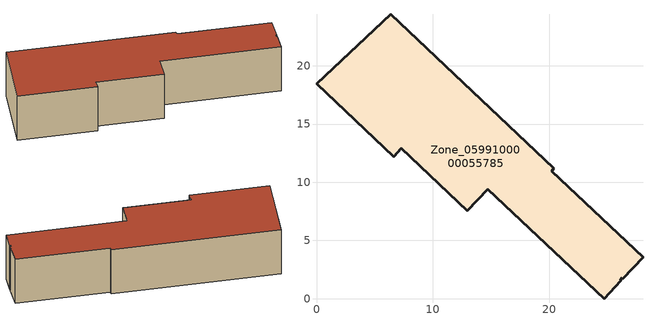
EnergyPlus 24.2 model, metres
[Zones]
Zone_0599100000055785
 floor ground (C_G): 24.71,0 14.69,9.41 12.95,7.56 7.29,12.91 6.65,12.2 0,18.46 6.4,24.43 20.4,11.2 20.21,10.94 28.05,3.55 26.32,1.71 26.26,1.78 26.08,1.6 26.15,1.53 z0.84
 wall outside (C_F): 20.4,11.2 6.4,24.43 0,18.46 6.65,12.2 7.29,12.91 12.95,7.56 14.69,9.41 24.71,0 26.15,1.53 26.08,1.6 26.26,1.78 26.32,1.71 28.05,3.55 20.21,10.94 20.4,11.2 z0.84:6.77
 roof outside (C_R): 24.71,0 26.15,1.53 26.08,1.6 26.26,1.78 26.32,1.71 28.05,3.55 20.21,10.94 20.4,11.2 6.4,24.43 0,18.46 6.65,12.2 7.29,12.91 12.95,7.56 14.69,9.41 z6.77
[BUILDING]
Pand.0599100000055785: North Axis=0; Terrain=City; Loads Convergence Tolerance Value=0.04; Temperature Convergence Tolerance Value=0.4; Solar Distribution=FullExterior; Maximum Number of Warmup Days=25; Minimum Number of Warmup Days=1
[Site:Location]
Rotterdam.The.Hague.AP_ZH_NLD Design_Conditions: Latitude=51.96; Longitude=4.45; Time Zone=1; Elevation=-4.5
[SITE:GROUNDTEMPERATURE:BUILDINGSURFACE]
18, 18, 18, 18, 18, 18, 18, 18, 18, 18, 18, 18
[MATERIAL] Thermal Absorptance=0.9; Solar Absorptance=0.7; Visible Absorptance=0.7
Name | Roughness | Thickness | Conductivity | Density | Specific Heat
G.D.1965 | MediumSmooth | 0.15 | 1 | 540 | 1210
F.D.1965 | Rough | 0.3 | 0.857143 | 1920 | 840
R.D.1965 | MediumRough | 0.2 | 0.08 | 1500 | 1000
[CONSTRUCTION]
C_G: G.D.1965
C_F: F.D.1965
C_R: R.D.1965
[ZONE]
Zone_0599100000055785: Type=1; Multiplier=1; Ceiling Height=Autocalculate; Volume=Autocalculate; Floor Area=autocalculate; Part of Total Floor Area=Yes
[ZONEINFILTRATION:DESIGNFLOWRATE]
Infil_Zone_0599100000055785: Zone or ZoneList or Space or SpaceList=Zone_0599100000055785; Schedule=AlwaysOn; Design Flow Rate Calculation Method=Flow/Area; Flow Rate per Floor Area=0.0042; Constant Term Coefficient=1; Temperature Term Coefficient=0; Velocity Term Coefficient=0; Velocity Squared Term Coefficient=0
[HVACTEMPLATE:ZONE:IDEALLOADSAIRSYSTEM]
Zone_0599100000055785: Maximum Heating Supply Air Temperature=50; Minimum Cooling Supply Air Temperature=13; Maximum Heating Supply Air Humidity Ratio=0.0156; Minimum Cooling Supply Air Humidity Ratio=0.0077; Heating Limit=NoLimit; Cooling Limit=NoLimit; Dehumidification Control Type=ConstantSensibleHeatRatio; Cooling Sensible Heat Ratio=0.7; Dehumidification Setpoint=60; Humidification Control Type=None; Humidification Setpoint=30; Outdoor Air Method=None; Outdoor Air Flow Rate per Person=0.00944; Outdoor Air Flow Rate per Zone Floor Area=0; Outdoor Air Flow Rate per Zone=0; Demand Controlled Ventilation Type=None; Outdoor Air Economizer Type=NoEconomizer; Heat Recovery Type=None; Sensible Heat Recovery Effectiveness=0.7; Latent Heat Recovery Effectiveness=0.65
[ZONECONTROL:THERMOSTAT]
ThermostatControl_Zone_0599100000055785: Zone or ZoneList=Zone_0599100000055785; Control Type Schedule=DualSetpointControlType; Control 1=Thermostat_Zone_0599100000055785; Temperature Difference Between Cutout And Setpoint=0
[THERMOSTATSETPOINT:DUALSETPOINT]
Thermostat_Zone_0599100000055785: Heating Setpoint Temperature Schedule=HeatingSetpoint_Zone_0599100000055785; Cooling Setpoint Temperature Schedule=CoolingSetpoint_Zone_0599100000055785
[SCHEDULE:COMPACT]
HeatingSetpoint_Zone_0599100000055785: Through: 12/31, For: AllDays, Until: 24:00, 21
CoolingSetpoint_Zone_0599100000055785: Through: 12/31, For: AllDays, Until: 24:00, 24
DualSetpointControlType: Through: 12/31, For: AllDays, Until: 24:00, 4
AlwaysOn: Through: 12/31, For: AllDays, Until: 24:00, 1
